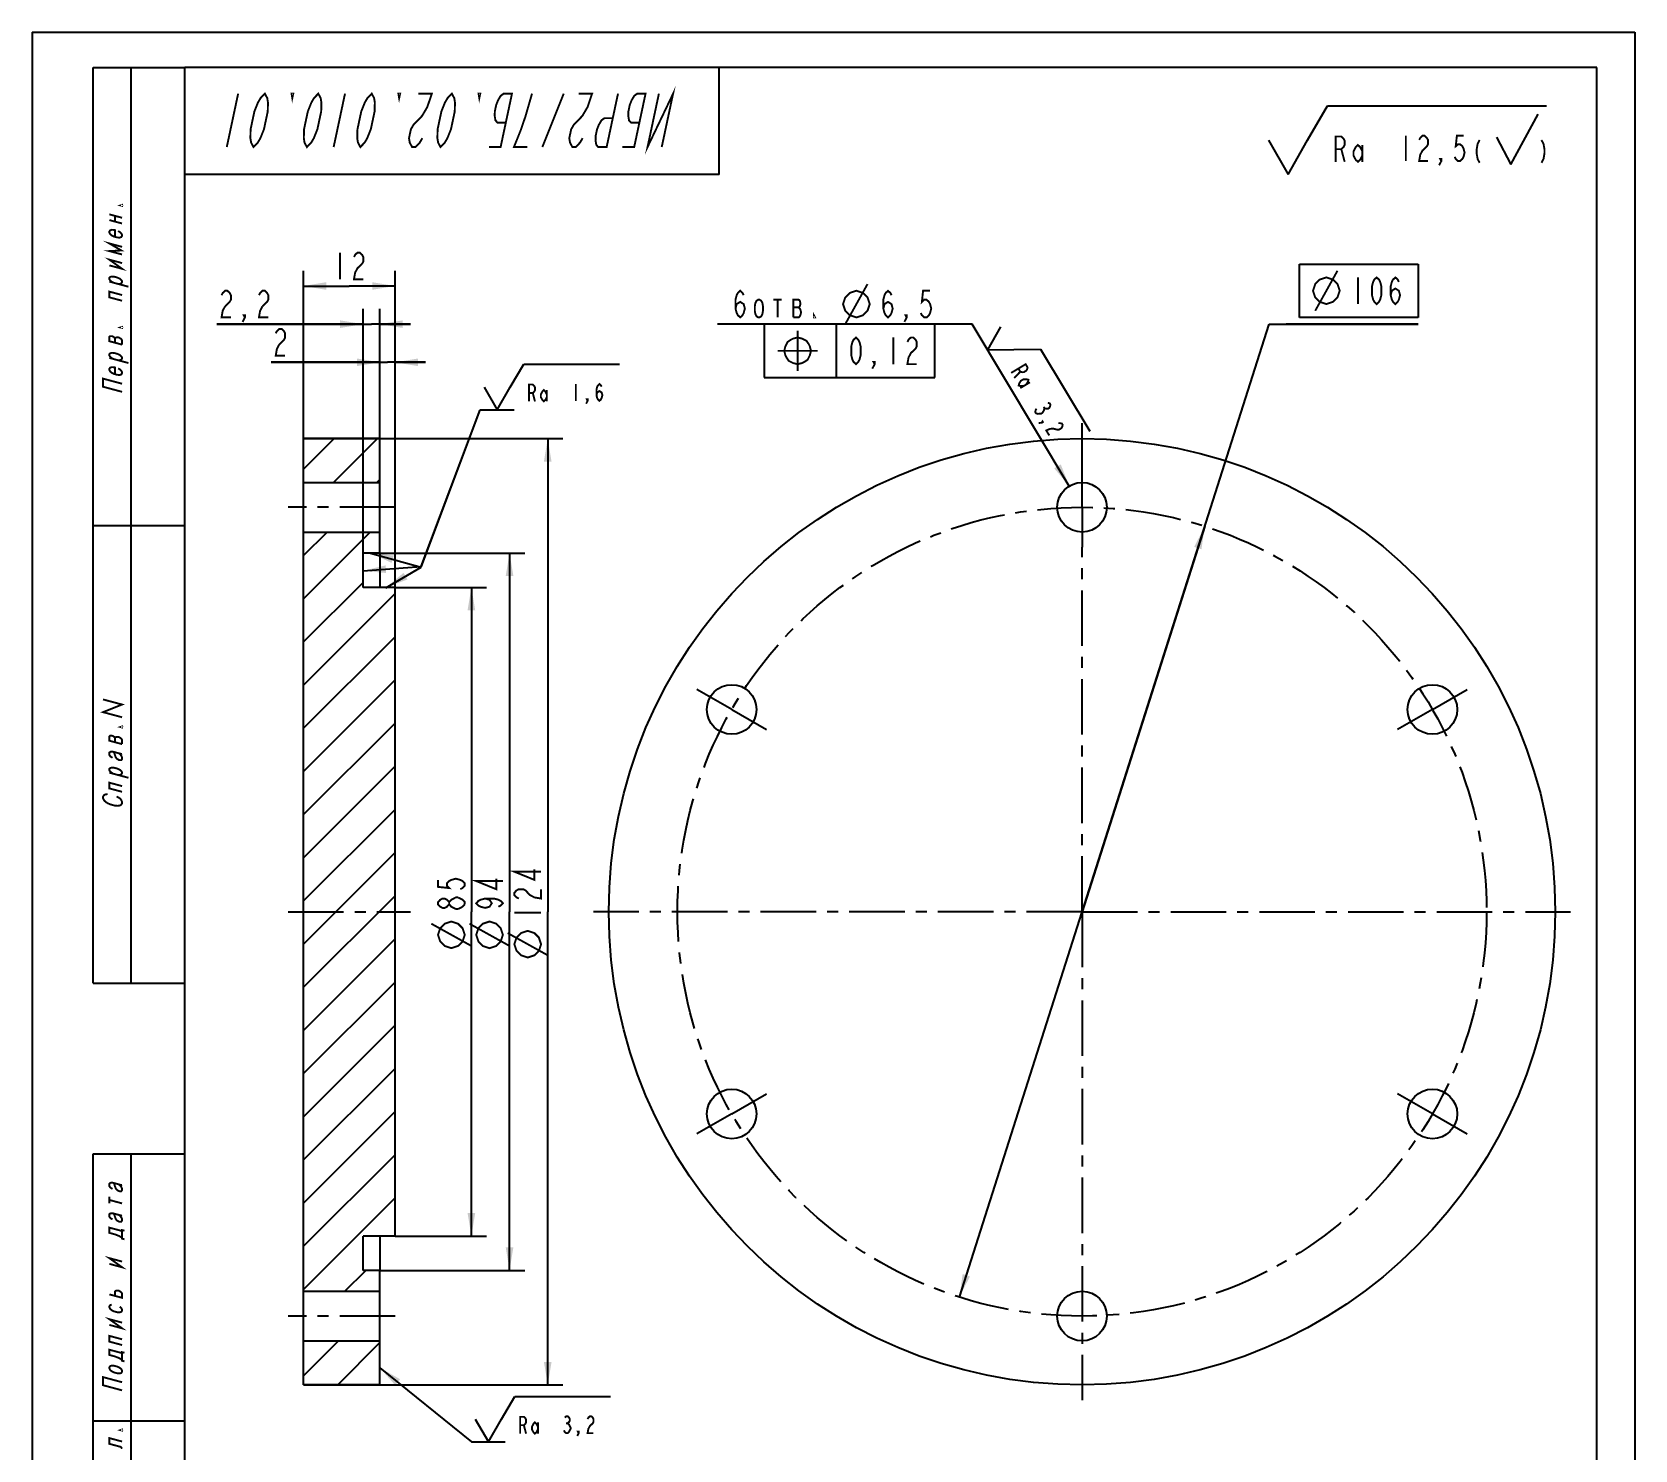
# Model space of a CAD drawing. Header units: millimetres. Extents: x 0 to 210, y 0 to 297.
# Drawn here: x 0 to 210, y 111.2 to 297 of the extents above; entities that cross this region are included whole.
import ezdxf

# ---------------------------------------------------------------- set-up
doc = ezdxf.new("R2010")
doc.units = ezdxf.units.MM
doc.header["$LTSCALE"] = 19.36
doc.linetypes.add('CENTER', pattern=[0.6, 0.375, -0.075, 0.075, -0.075])
doc.layers.get('0').update_dxf_attribs({"linetype": 'CONTINUOUS'})
for name, color, linetype in [('ALL_AXIS', 7, 'CONTINUOUS'), ('ALL_DIMENSIONS', 7, 'CONTINUOUS'), ('ALL_SURF_FIN', 7, 'CONTINUOUS')]:
    doc.layers.add(name, color=color, linetype=linetype)
doc.styles.get("Standard").update_dxf_attribs({"font": 'txt', "width": 0.7})
doc.dimstyles.new('DIMSTYLE_1', dxfattribs={"dimtxt": 3.5, "dimasz": 3, "dimexe": 0.18, "dimexo": 0.0625, "dimgap": 0.09, "dimtad": 1, "dimdsep": 46, "dimtxsty": 'STANDARD', "dimblk": '_FILLED', "dimblk1": '_FILLED', "dimblk2": '_FILLED', "dimcen": 0.09, "dimadec": 0, "dimazin": 0, "dimtp": 0.5, "dimtm": 0.5, "dimtfac": 1, "dimtofl": 0, "dimtmove": 0, "dimatfit": 3, "dimldrblk": '_FILLED', "dimfxl": 1, "dimtolj": 1, "dimarcsym": 0})
doc.dimstyles.new('DIMSTYLE_2', dxfattribs={"dimtxt": 3.5, "dimasz": 3, "dimexe": 0.18, "dimexo": 0.0625, "dimgap": 0.09, "dimtad": 1, "dimdsep": 46, "dimtxsty": 'STANDARD', "dimblk": '_FILLED', "dimblk1": '_FILLED', "dimblk2": '_FILLED', "dimcen": 0.09, "dimadec": 0, "dimazin": 0, "dimtp": 0.3, "dimtm": 0.3, "dimtfac": 1, "dimtofl": 0, "dimtmove": 0, "dimatfit": 3, "dimldrblk": '_FILLED', "dimfxl": 1, "dimtolj": 1, "dimarcsym": 0})
doc.dimstyles.new('DIMSTYLE_3', dxfattribs={"dimtxt": 3.5, "dimasz": 3, "dimexe": 0.18, "dimexo": 0.0625, "dimgap": 0.09, "dimtad": 1, "dimdsep": 46, "dimtxsty": 'STANDARD', "dimblk": '_FILLED', "dimblk1": '_FILLED', "dimblk2": '_FILLED', "dimcen": 0.09, "dimadec": 0, "dimazin": 0, "dimtp": 0.1, "dimtm": 0.1, "dimtfac": 1, "dimtofl": 0, "dimtmove": 0, "dimatfit": 3, "dimldrblk": '_FILLED', "dimfxl": 1, "dimtolj": 1, "dimarcsym": 0})
doc.dimstyles.new('DIMSTYLE_4', dxfattribs={"dimtxt": 3.5, "dimasz": 3, "dimexe": 0.18, "dimexo": 0.0625, "dimgap": 0.09, "dimtad": 1, "dimdsep": 46, "dimtxsty": 'STANDARD', "dimblk": '_FILLED', "dimblk1": '_FILLED', "dimblk2": '_FILLED', "dimcen": 0.09, "dimadec": 0, "dimazin": 0, "dimtp": 0.2, "dimtm": 0.2, "dimtfac": 1, "dimtofl": 0, "dimtmove": 0, "dimatfit": 3, "dimldrblk": '_FILLED', "dimfxl": 1, "dimtolj": 1, "dimarcsym": 0})
doc.dimstyles.new('DIMSTYLE_5', dxfattribs={"dimtxt": 3.5, "dimasz": 3, "dimexe": 0.18, "dimexo": 0.0625, "dimgap": 0.09, "dimtad": 1, "dimtih": 1, "dimtoh": 1, "dimdsep": 46, "dimtxsty": 'STANDARD', "dimblk": '_FILLED', "dimblk1": '_FILLED', "dimblk2": '_FILLED', "dimcen": 0.09, "dimadec": 0, "dimazin": 0, "dimtp": 0.2, "dimtm": 0.2, "dimtfac": 1, "dimtofl": 0, "dimtmove": 0, "dimatfit": 3, "dimldrblk": '_FILLED', "dimfxl": 1, "dimtolj": 1, "dimarcsym": 0})
doc.dimstyles.new('DIMSTYLE_6', dxfattribs={"dimtxt": 3.5, "dimasz": 3, "dimexe": 0.18, "dimexo": 0.0625, "dimgap": 0.09, "dimtad": 1, "dimtih": 1, "dimtoh": 1, "dimdsep": 46, "dimtxsty": 'STANDARD', "dimblk": '_FILLED', "dimblk1": '_FILLED', "dimblk2": '_FILLED', "dimcen": 0.09, "dimadec": 0, "dimazin": 0, "dimtp": 0.3, "dimtm": 0.3, "dimtfac": 1, "dimtofl": 0, "dimtmove": 0, "dimatfit": 3, "dimldrblk": '_FILLED', "dimfxl": 1, "dimtolj": 1, "dimarcsym": 0})
doc.dimstyles.new('DIMSTYLE_7', dxfattribs={"dimtxt": 3.5, "dimasz": 3, "dimexe": 0.18, "dimexo": 0.0625, "dimgap": 0.09, "dimtad": 1, "dimdec": 5, "dimdsep": 46, "dimtxsty": 'STANDARD', "dimblk": '_FILLED', "dimblk1": '_FILLED', "dimblk2": '_FILLED', "dimcen": 0.09, "dimadec": 0, "dimazin": 0, "dimtp": 0.1, "dimtm": 0.1, "dimtfac": 1, "dimtdec": 5, "dimtofl": 0, "dimtmove": 0, "dimatfit": 3, "dimldrblk": '_FILLED', "dimfxl": 1, "dimtolj": 1, "dimarcsym": 0})
doc.dimstyles.new('DIMSTYLE_8', dxfattribs={"dimtxt": 3.5, "dimasz": 3, "dimexe": 0.18, "dimexo": 0.0625, "dimgap": 0.09, "dimtad": 1, "dimdec": 5, "dimdsep": 46, "dimtxsty": 'STANDARD', "dimblk": '_FILLED', "dimblk1": '_FILLED', "dimblk2": '_FILLED', "dimcen": 0.09, "dimadec": 0, "dimazin": 0, "dimtp": 0.3, "dimtm": 0.3, "dimtfac": 1, "dimtdec": 5, "dimtofl": 0, "dimtmove": 0, "dimatfit": 3, "dimldrblk": '_FILLED', "dimfxl": 1, "dimtolj": 1, "dimarcsym": 0})
doc.dimstyles.get("Standard").update_dxf_attribs({"dimtxt": 3.5, "dimasz": 3, "dimexe": 0.18, "dimexo": 0.0625, "dimgap": 0.09, "dimtad": 1, "dimdec": 5, "dimdsep": 46, "dimtxsty": 'STANDARD', "dimblk": '_FILLED', "dimblk1": '_FILLED', "dimblk2": '_FILLED', "dimcen": 0.09, "dimadec": 0, "dimazin": 0, "dimtol": 1, "dimtp": 1e-05, "dimtm": 1e-05, "dimtfac": 1, "dimtdec": 5, "dimtofl": 0, "dimtmove": 0, "dimatfit": 3, "dimldrblk": '_FILLED', "dimfxl": 1, "dimtolj": 1, "dimarcsym": 0})

# ---------------------------------------------------------------- blocks, each defined once
blk = doc.blocks.new('_FILLED')
at = {"color": 0, "linetype": 'BYBLOCK'}
blk.add_solid([(0, 0), (-1, 0.167), (-1, -0.167)], dxfattribs=at)
blk = doc.blocks.new('*D0')
at = {"layer": 'ALL_DIMENSIONS', "color": 2, "linetype": 'CONTINUOUS'}
for p, q in [((35.56, 243.72), (69.56, 243.72)), ((67.56, 243.72), (67.56, 181.72)), ((67.56, 119.72), (67.56, 181.72)), ((35.56, 119.72), (69.56, 119.72))]:
    blk.add_line(p, q, dxfattribs=at)
at = {"layer": 'ALL_DIMENSIONS', "color": 2, "linetype": 'CONTINUOUS', "xscale": 3, "yscale": 3, "zscale": 3}
for p, rotation in [((67.56, 243.72), 90), ((67.56, 119.72), 270)]:
    blk.add_blockref('_FILLED', p, dxfattribs=dict(at, rotation=rotation))
blk = doc.blocks.new('*D1')
at = {"layer": 'ALL_DIMENSIONS', "color": 2, "linetype": 'CONTINUOUS'}
for p, q in [((47.56, 224.22), (59.56, 224.22)), ((57.56, 224.22), (57.56, 181.72)), ((57.56, 139.22), (57.56, 181.72)), ((47.56, 139.22), (59.56, 139.22))]:
    blk.add_line(p, q, dxfattribs=at)
at = {"layer": 'ALL_DIMENSIONS', "color": 2, "linetype": 'CONTINUOUS', "xscale": 3, "yscale": 3, "zscale": 3}
for p, rotation in [((57.56, 224.22), 90), ((57.56, 139.22), 270)]:
    blk.add_blockref('_FILLED', p, dxfattribs=dict(at, rotation=rotation))
blk = doc.blocks.new('*D2')
at = {"layer": 'ALL_DIMENSIONS', "color": 2, "linetype": 'CONTINUOUS'}
for p, q in [((43.36, 228.72), (43.36, 260.72)), ((45.56, 243.72), (45.56, 260.72)), ((43.36, 258.72), (24.21, 258.72)), ((24.21, 258.72), (44.46, 258.72)), ((49.56, 258.72), (44.46, 258.72)), ((45.56, 258.72), (49.56, 258.72))]:
    blk.add_line(p, q, dxfattribs=at)
at = {"layer": 'ALL_DIMENSIONS', "color": 2, "linetype": 'CONTINUOUS', "xscale": 3, "yscale": 3, "zscale": 3}
blk.add_blockref('_FILLED', (43.36, 258.72), dxfattribs=at)
at = {"layer": 'ALL_DIMENSIONS', "color": 2, "linetype": 'CONTINUOUS', "xscale": 3, "yscale": 3, "zscale": 3, "rotation": 180}
blk.add_blockref('_FILLED', (45.56, 258.72), dxfattribs=at)
blk = doc.blocks.new('*D3')
at = {"layer": 'ALL_DIMENSIONS', "color": 2, "linetype": 'CONTINUOUS'}
for p, q in [((35.56, 181.72), (35.56, 265.72)), ((47.56, 181.72), (47.56, 265.72)), ((35.56, 263.72), (41.56, 263.72)), ((47.56, 263.72), (41.56, 263.72))]:
    blk.add_line(p, q, dxfattribs=at)
at = {"layer": 'ALL_DIMENSIONS', "color": 2, "linetype": 'CONTINUOUS', "xscale": 3, "yscale": 3, "zscale": 3, "rotation": 180}
blk.add_blockref('_FILLED', (35.56, 263.72), dxfattribs=at)
at = {"layer": 'ALL_DIMENSIONS', "color": 2, "linetype": 'CONTINUOUS', "xscale": 3, "yscale": 3, "zscale": 3}
blk.add_blockref('_FILLED', (47.56, 263.72), dxfattribs=at)
blk = doc.blocks.new('*D4')
at = {"layer": 'ALL_DIMENSIONS', "color": 2, "linetype": 'CONTINUOUS'}
for p, q in [((120.02, 258.72), (89.8, 258.72)), ((123.17, 258.72), (120.02, 258.72)), ((135.89, 237.51), (123.17, 258.72))]:
    blk.add_line(p, q, dxfattribs=at)
at = {"layer": 'ALL_DIMENSIONS', "color": 2, "linetype": 'CONTINUOUS', "xscale": 3, "yscale": 3, "zscale": 3, "rotation": 300.9561703323}
blk.add_blockref('_FILLED', (135.89, 237.51), dxfattribs=at)
blk = doc.blocks.new('SYM_12_BL0', base_point=(131.87, 251.24))
at = {"layer": 'ALL_SURF_FIN', "color": 2, "linetype": 'CONTINUOUS'}
for p, q in [((126.86, 258.36), (125.19, 255.35)), ((125.19, 255.35), (128.63, 255.41)), ((128.63, 255.41), (132.1, 255.45)), ((132.1, 255.45), (138.56, 244.68))]:
    blk.add_line(p, q, dxfattribs=at)
at = {"layer": 'ALL_SURF_FIN', "color": 2, "linetype": 'CONTINUOUS', "const_width": 0.25}
for points in [[(128.27, 252.33), (130.17, 253.47), (130.42, 253.06), (130.36, 252.8), (130.25, 252.62), (129.93, 252.43), (129.72, 252.42), (129.47, 252.49), (129.22, 252.9)], [(129.47, 252.49), (128.67, 251.67)], [(129.94, 250.62), (129.52, 250.6), (129.26, 250.67), (129.32, 250.93), (129.54, 251.29), (129.86, 251.48), (130.27, 251.5), (130.53, 251.43), (130.47, 251.17), (130.25, 250.81)], [(130.73, 251.1), (129.46, 250.34)], [(133.07, 248.41), (133.32, 248.34), (133.42, 248.17), (133.36, 247.91), (133.26, 247.74), (133.1, 247.64), (132.89, 247.63), (132.63, 247.7), (132.57, 247.44), (132.47, 247.26), (132.36, 247.08), (132.2, 246.99), (131.99, 246.98), (131.78, 246.96), (131.52, 247.04), (131.43, 247.2), (131.48, 247.46), (131.59, 247.64)], [(132.53, 247.87), (132.63, 247.7)], [(132.27, 245.79), (132.38, 245.97), (132.43, 245.89), (132.27, 245.79), (131.86, 245.77)], [(134.45, 245.74), (134.66, 245.75), (134.92, 245.68), (135.02, 245.52), (134.96, 245.26), (134.85, 245.08), (134.53, 244.89), (134.33, 244.88), (134.07, 244.95), (133.81, 245.02), (133.39, 245), (132.87, 244.79), (133.27, 244.13)]]:
    blk.add_lwpolyline(points, dxfattribs=at)
blk = doc.blocks.new('*D5')
at = {"layer": 'ALL_DIMENSIONS', "color": 2, "linetype": 'CONTINUOUS'}
for p, q in [((137.56, 181.72), (162.07, 258.72)), ((162.07, 258.72), (181.59, 258.72)), ((181.59, 258.72), (164.32, 258.72)), ((153.64, 232.23), (137.56, 181.72)), ((121.49, 131.22), (137.56, 181.72))]:
    blk.add_line(p, q, dxfattribs=at)
at = {"layer": 'ALL_DIMENSIONS', "color": 2, "linetype": 'CONTINUOUS', "xscale": 3, "yscale": 3, "zscale": 3}
for p, rotation in [((153.64, 232.23), 72.3436304754), ((121.49, 131.22), 252.3436304754)]:
    blk.add_blockref('_FILLED', p, dxfattribs=dict(at, rotation=rotation))
blk = doc.blocks.new('*D6')
at = {"layer": 'ALL_DIMENSIONS', "color": 2, "linetype": 'CONTINUOUS'}
for p, q in [((45.56, 243.72), (45.56, 255.72)), ((47.56, 224.22), (47.56, 255.72)), ((45.56, 253.72), (31.31, 253.72)), ((31.31, 253.72), (46.56, 253.72)), ((51.56, 253.72), (46.56, 253.72)), ((47.56, 253.72), (51.56, 253.72))]:
    blk.add_line(p, q, dxfattribs=at)
at = {"layer": 'ALL_DIMENSIONS', "color": 2, "linetype": 'CONTINUOUS', "xscale": 3, "yscale": 3, "zscale": 3}
blk.add_blockref('_FILLED', (45.56, 253.72), dxfattribs=at)
at = {"layer": 'ALL_DIMENSIONS', "color": 2, "linetype": 'CONTINUOUS', "xscale": 3, "yscale": 3, "zscale": 3, "rotation": 180}
blk.add_blockref('_FILLED', (47.56, 253.72), dxfattribs=at)
blk = doc.blocks.new('*D7')
at = {"layer": 'ALL_DIMENSIONS', "color": 2, "linetype": 'CONTINUOUS'}
for p, q in [((45.56, 228.72), (64.56, 228.72)), ((62.56, 228.72), (62.56, 181.72)), ((62.56, 134.72), (62.56, 181.72)), ((45.56, 134.72), (64.56, 134.72))]:
    blk.add_line(p, q, dxfattribs=at)
at = {"layer": 'ALL_DIMENSIONS', "color": 2, "linetype": 'CONTINUOUS', "xscale": 3, "yscale": 3, "zscale": 3}
for p, rotation in [((62.56, 228.72), 90), ((62.56, 134.72), 270)]:
    blk.add_blockref('_FILLED', p, dxfattribs=dict(at, rotation=rotation))
blk = doc.blocks.new('SYM_2_BL1', base_point=(180.19, 282.84))
at = {"layer": 'ALL_SURF_FIN', "color": 2, "linetype": 'CONTINUOUS'}
for p, q in [((167.12, 282.82), (169.74, 287.32)), ((169.74, 287.32), (198.41, 287.32)), ((169.74, 287.32), (188.59, 287.32)), ((193.75, 279.65), (197.32, 286.26)), ((161.97, 282.82), (164.55, 278.35)), ((164.55, 278.35), (167.12, 282.82)), ((191.88, 283.24), (193.75, 279.65))]:
    blk.add_line(p, q, dxfattribs=at)
at = {"layer": 'ALL_SURF_FIN', "color": 2, "linetype": 'CONTINUOUS', "const_width": 0.25}
for points in [[(179.98, 283.41), (179.98, 280.09)], [(181.73, 282.86), (181.87, 283.13), (182.16, 283.41), (182.45, 283.41), (182.74, 283.13), (182.89, 282.86), (182.89, 282.3), (182.74, 282.03), (182.45, 281.75), (182.16, 281.47), (181.87, 280.92), (181.73, 280.09), (182.89, 280.09)], [(187.54, 283.41), (186.67, 283.41), (186.52, 282.03), (186.81, 282.3), (187.1, 282.3), (187.39, 282.03), (187.54, 281.75), (187.68, 281.2), (187.54, 280.64), (187.39, 280.37), (187.1, 280.09), (186.81, 280.09), (186.52, 280.37), (186.38, 280.64)], [(170.8, 279.99), (170.8, 283.31), (171.53, 283.31), (171.82, 283.03), (171.97, 282.75), (171.97, 282.2), (171.82, 281.92), (171.53, 281.65), (170.8, 281.65)], [(171.53, 281.65), (171.97, 279.99)], [(174.29, 280.82), (174, 280.26), (173.71, 279.99), (173.42, 280.26), (173.13, 280.82), (173.13, 281.37), (173.42, 281.92), (173.71, 282.2), (174, 281.92), (174.29, 281.37)], [(174.29, 282.2), (174.29, 279.99)], [(189.65, 282.85), (189.39, 282.36), (189.26, 281.61), (189.26, 281.11), (189.39, 280.36), (189.65, 279.87)], [(197.75, 282.85), (198.02, 282.36), (198.15, 281.61), (198.15, 281.11), (198.02, 280.36), (197.75, 279.87)], [(184.63, 280.09), (184.49, 280.37), (184.63, 280.37), (184.63, 280.09), (184.34, 279.54)]]:
    blk.add_lwpolyline(points, dxfattribs=at)
blk = doc.blocks.new('SF0_BL2', base_point=(67.85, 250.49))
at = {"layer": 'ALL_SURF_FIN', "color": 2, "linetype": 'CONTINUOUS'}
for p, q in [((62.66, 250.48), (64.41, 253.48)), ((64.41, 253.48), (76.97, 253.48)), ((59.22, 250.48), (60.94, 247.5)), ((60.94, 247.5), (62.66, 250.48)), ((58.73, 247.5), (63.16, 247.5))]:
    blk.add_line(p, q, dxfattribs=at)
at = {"layer": 'ALL_SURF_FIN', "color": 2, "linetype": 'CONTINUOUS', "const_width": 0.25}
for points in [[(65.11, 248.59), (65.11, 250.81), (65.6, 250.81), (65.79, 250.62), (65.89, 250.44), (65.89, 250.07), (65.79, 249.88), (65.6, 249.7), (65.11, 249.7)], [(67.44, 249.15), (67.25, 248.78), (67.05, 248.59), (66.86, 248.78), (66.66, 249.15), (66.66, 249.52), (66.86, 249.88), (67.05, 250.07), (67.25, 249.88), (67.44, 249.52)], [(67.44, 250.07), (67.44, 248.59)], [(71.24, 250.87), (71.24, 248.66)], [(73.95, 249.4), (74.04, 249.77), (74.33, 249.95), (74.62, 249.77), (74.72, 249.4), (74.62, 249.03), (74.53, 248.85), (74.33, 248.66), (74.14, 248.85), (74.04, 249.03), (73.95, 249.4), (73.95, 250.14), (74.04, 250.51), (74.14, 250.69), (74.33, 250.87), (74.53, 250.69), (74.62, 250.51)], [(65.6, 249.7), (65.89, 248.59)], [(72.78, 248.66), (72.69, 248.85), (72.78, 248.85), (72.78, 248.66), (72.59, 248.29)]]:
    blk.add_lwpolyline(points, dxfattribs=at)
blk = doc.blocks.new('SF1_BL3', base_point=(66.68, 115.22))
at = {"layer": 'ALL_SURF_FIN', "color": 2, "linetype": 'CONTINUOUS'}
for p, q in [((61.49, 115.21), (63.24, 118.21)), ((63.24, 118.21), (75.8, 118.21)), ((58.06, 115.21), (59.78, 112.23)), ((59.78, 112.23), (61.49, 115.21)), ((57.56, 112.23), (61.99, 112.23))]:
    blk.add_line(p, q, dxfattribs=at)
at = {"layer": 'ALL_SURF_FIN', "color": 2, "linetype": 'CONTINUOUS', "const_width": 0.25}
for points in [[(63.95, 113.32), (63.95, 115.53), (64.43, 115.53), (64.62, 115.35), (64.72, 115.16), (64.72, 114.8), (64.62, 114.61), (64.43, 114.43), (63.95, 114.43)], [(69.78, 115.42), (69.97, 115.6), (70.16, 115.6), (70.36, 115.42), (70.45, 115.23), (70.45, 115.05), (70.36, 114.86), (70.16, 114.68), (70.36, 114.49), (70.45, 114.31), (70.55, 114.13), (70.55, 113.94), (70.45, 113.76), (70.36, 113.57), (70.16, 113.39), (69.97, 113.39), (69.78, 113.57), (69.68, 113.76)], [(72.78, 115.23), (72.88, 115.42), (73.07, 115.6), (73.26, 115.6), (73.46, 115.42), (73.55, 115.23), (73.55, 114.86), (73.46, 114.68), (73.26, 114.49), (73.07, 114.31), (72.88, 113.94), (72.78, 113.39), (73.55, 113.39)], [(64.43, 114.43), (64.72, 113.32)], [(66.27, 113.87), (66.08, 113.5), (65.88, 113.32), (65.69, 113.5), (65.5, 113.87), (65.5, 114.24), (65.69, 114.61), (65.88, 114.8), (66.08, 114.61), (66.27, 114.24)], [(66.27, 114.8), (66.27, 113.32)], [(69.97, 114.68), (70.16, 114.68)], [(71.62, 113.39), (71.52, 113.57), (71.62, 113.57), (71.62, 113.39), (71.42, 113.02)]]:
    blk.add_lwpolyline(points, dxfattribs=at)

msp = doc.modelspace()

# ---------------------------------------------------------------- linework, layer by layer
at = {"color": 7, "linetype": 'CONTINUOUS'}
for p, q in [((0, 297), (0, 0)), ((0, 297), (210, 297)), ((210, 297), (210, 0)), ((8, 172.349899), (8, 292.349899)), ((8, 292.349899), (20, 292.349899)), ((13, 172.349899), (13, 292.349899)), ((90, 292.349899), (20, 292.349899)), ((20, 278.349899), (20, 292.349899)), ((20, 172.349899), (20, 292.349899)), ((20, 5), (20, 292.349899)), ((205, 292.349899), (20, 292.349899)), ((90, 278.349899), (90, 292.349899)), ((205, 5), (205, 292.349899)), ((90, 278.349899), (20, 278.349899)), ((35.561963, 237.973449), (35.561963, 243.723449)), ((45.561963, 243.723449), (35.561963, 243.723449)), ((45.561963, 237.973449), (45.561963, 243.723449)), ((35.561963, 237.973449), (45.561963, 237.973449)), ((8, 232.349899), (20, 232.349899)), ((35.561963, 131.973449), (35.561963, 231.473449)), ((35.561963, 231.473449), (45.561963, 231.473449)), ((45.561963, 228.723449), (45.561963, 231.473449)), ((43.361963, 224.223449), (43.361963, 228.723449)), ((45.561963, 228.723449), (43.361963, 228.723449)), ((47.561963, 224.223449), (43.361963, 224.223449)), ((47.561963, 139.223449), (47.561963, 224.223449)), ((8, 172.349899), (20, 172.349899)), ((8, 5), (8, 150)), ((8, 150), (20, 150)), ((13, 5), (13, 150)), ((20, 5), (20, 150)), ((47.561963, 139.223449), (43.361963, 139.223449)), ((43.361963, 134.723449), (43.361963, 139.223449)), ((45.561963, 134.723449), (43.361963, 134.723449)), ((45.561963, 131.973449), (45.561963, 134.723449)), ((35.561963, 131.973449), (45.561963, 131.973449)), ((35.561963, 125.473449), (45.561963, 125.473449)), ((35.561963, 119.723449), (35.561963, 125.473449)), ((45.561963, 119.723449), (45.561963, 125.473449)), ((45.561963, 119.723449), (35.561963, 119.723449)), ((8, 115), (20, 115))]:
    msp.add_line(p, q, dxfattribs=at)
at = {"color": 2, "linetype": 'CONTINUOUS'}
for p, q in [((35.561963, 239.697097), (39.588315, 243.723449)), ((39.495169, 237.973449), (45.245169, 243.723449)), ((45.152023, 237.973449), (45.561963, 238.383388)), ((35.561963, 228.383388), (38.652023, 231.473449)), ((35.561963, 222.726534), (44.308878, 231.473449)), ((35.561963, 217.06968), (43.361963, 224.86968)), ((35.561963, 211.412826), (47.561963, 223.412826)), ((35.561963, 205.755971), (47.561963, 217.755971)), ((35.561963, 200.099117), (47.561963, 212.099117)), ((35.561963, 194.442263), (47.561963, 206.442263)), ((35.561963, 188.785409), (47.561963, 200.785409)), ((35.561963, 183.128554), (47.561963, 195.128554)), ((35.561963, 177.4717), (47.561963, 189.4717)), ((35.561963, 171.814846), (47.561963, 183.814846)), ((35.561963, 166.157992), (47.561963, 178.157992)), ((35.561963, 160.501137), (47.561963, 172.501137)), ((35.561963, 154.844283), (47.561963, 166.844283)), ((35.561963, 149.187429), (47.561963, 161.187429)), ((35.561963, 143.530575), (47.561963, 155.530575)), ((35.561963, 137.87372), (47.561963, 149.87372)), ((35.561963, 132.216866), (47.561963, 144.216866)), ((40.9754, 131.973449), (43.7254, 134.723449)), ((35.561963, 120.903158), (40.132254, 125.473449)), ((40.039108, 119.723449), (45.561963, 125.246303))]:
    msp.add_line(p, q, dxfattribs=at)
at = {"color": 2, "linetype": 'CONTINUOUS', "const_width": 0.25}
for points in [[(82.496481, 281.928088), (83.984371, 288.928084), (80.637105, 281.928088), (82.124995, 288.928084)], [(25.512109, 281.928088), (26.999999, 288.928084)], [(30.499997, 288.928084), (30.813508, 288.344762), (30.908265, 287.761418), (30.879035, 286.594752), (30.383068, 284.26142), (29.916342, 283.094754), (29.573591, 282.511432), (29.012107, 281.928088), (28.698597, 282.511432), (28.60384, 283.094754), (28.633069, 284.26142), (29.129036, 286.594752), (29.595763, 287.761418), (29.938514, 288.344762), (30.499997, 288.928084)], [(33.999995, 288.928084), (34.218749, 288.928084), (34.094763, 288.344762), (33.999995, 288.928084)], [(37.500004, 288.928084), (37.813504, 288.344762), (37.908271, 287.761418), (37.879031, 286.594752), (37.383064, 284.26142), (36.916338, 283.094754), (36.573598, 282.511432), (36.012104, 281.928088), (35.698593, 282.511432), (35.603836, 283.094754), (35.633065, 284.26142), (36.129032, 286.594752), (36.59577, 287.761418), (36.93851, 288.344762), (37.500004, 288.928084)], [(39.512102, 281.928088), (41.000002, 288.928084)], [(44.5, 288.928084), (44.813511, 288.344762), (44.908268, 287.761418), (44.879038, 286.594752), (44.383071, 284.26142), (43.916334, 283.094754), (43.573594, 282.511432), (43.0121, 281.928088), (42.6986, 282.511432), (42.603832, 283.094754), (42.633072, 284.26142), (43.129039, 286.594752), (43.595766, 287.761418), (43.938506, 288.344762), (44.5, 288.928084)], [(47.999998, 288.928084), (48.218752, 288.928084), (48.094755, 288.344762), (47.999998, 288.928084)], [(51.135084, 283.094754), (50.792344, 282.511432), (50.23085, 281.928088), (49.793353, 281.928088), (49.479842, 282.511432), (49.385085, 283.094754), (49.633068, 284.26142), (49.975809, 284.844764), (50.537303, 285.428086), (51.098797, 286.01143), (51.784277, 287.178096), (52.375001, 288.928084), (50.625002, 288.928084)], [(55.000005, 288.928084), (55.313505, 288.344762), (55.408272, 287.761418), (55.379032, 286.594752), (54.883065, 284.26142), (54.416339, 283.094754), (54.073599, 282.511432), (53.512104, 281.928088), (53.198594, 282.511432), (53.103837, 283.094754), (53.133066, 284.26142), (53.629033, 286.594752), (54.095771, 287.761418), (54.438511, 288.344762), (55.000005, 288.928084)], [(58.500003, 288.928084), (58.718746, 288.928084), (58.59476, 288.344762), (58.500003, 288.928084)], [(62.069052, 285.136436), (60.975304, 285.136436), (60.709177, 285.428086), (60.61442, 286.01143), (60.62904, 286.594752), (60.81502, 287.469768), (61.048383, 288.05309), (61.391134, 288.636434), (61.781247, 288.928084), (62.874995, 288.928084), (61.387105, 281.928088), (59.85585, 281.928088)], [(65.499999, 288.928084), (64.661292, 286.01143), (64.070568, 284.26142), (63.603842, 283.094754), (63.137104, 281.928088), (64.887104, 281.928088)], [(69.656248, 288.928084), (66.855856, 281.928088)], [(72.135083, 283.094754), (71.792343, 282.511432), (71.230859, 281.928088), (70.793352, 281.928088), (70.479841, 282.511432), (70.385084, 283.094754), (70.633067, 284.26142), (70.975808, 284.844764), (71.537302, 285.428086), (72.098796, 286.01143), (72.784276, 287.178096), (73.375, 288.928084), (71.625001, 288.928084)], [(76.083675, 285.719758), (74.989927, 285.719758), (74.599803, 285.428086), (74.257063, 284.844764), (74.023699, 284.26142), (73.837709, 283.386426), (73.823089, 282.803082), (73.917846, 282.21976), (74.183983, 281.928088), (75.277731, 281.928088), (76.765621, 288.928084)], [(79.569053, 285.136436), (78.475305, 285.136436), (78.209178, 285.428086), (78.114421, 286.01143), (78.12903, 286.594752), (78.315021, 287.469768), (78.548384, 288.05309), (78.891124, 288.636434), (79.281248, 288.928084), (80.374996, 288.928084), (78.887106, 281.928088), (77.355851, 281.928088)], [(10.127428, 273.108988), (11.794094, 272.662393)], [(10.856597, 272.163611), (10.856597, 272.913609)], [(11.794094, 274.349904), (11.794094, 274.224908), (11.58576, 274.280725), (11.794094, 274.349904)], [(10.127428, 272.35899), (11.794094, 271.912395)], [(11.273259, 270.926949), (11.481593, 270.808635), (11.689927, 270.627801), (11.794094, 270.412398), (11.794094, 270.287402), (11.689927, 270.127816), (11.481593, 270.058637), (11.169098, 270.079863), (10.75243, 270.191518), (10.439929, 270.33774), (10.231595, 270.518574), (10.127428, 270.733977), (10.127428, 270.858973), (10.231595, 271.01858), (10.439929, 271.087738), (10.75243, 271.066512), (10.856597, 271.038604), (10.856597, 270.163609)], [(11.794094, 267.849893), (10.127428, 268.296488), (11.689927, 268.377807), (10.127428, 269.296479), (11.794094, 268.849904)], [(10.127428, 266.421482), (11.794094, 265.974908), (10.127428, 267.17148), (11.794094, 266.724906)], [(10.648263, 264.156922), (10.439929, 264.275258), (10.231595, 264.45607), (10.127428, 264.608975), (10.127428, 264.79649), (10.231595, 264.893578), (10.439929, 264.962758), (10.75243, 264.94151), (11.169098, 264.829877), (11.481593, 264.683633), (11.689927, 264.50282), (11.794094, 264.349895), (11.794094, 264.224898), (11.689927, 264.065313), (11.481593, 263.996133), (11.273259, 263.989451)], [(10.127428, 264.296484), (12.62743, 263.626602)], [(11.794094, 261.78741), (10.127428, 262.233984), (10.127428, 262.983982), (11.794094, 262.537408)], [(11.794094, 258.34991), (11.794094, 258.224893), (11.58576, 258.28073), (11.794094, 258.34991)], [(11.794094, 256.037396), (10.127428, 256.483971), (10.127428, 257.046475), (10.231595, 257.143562), (10.439929, 257.150244), (10.544096, 257.122336), (10.75243, 257.004021), (10.856597, 256.851096), (10.856597, 256.288592)], [(11.794094, 256.037396), (11.794094, 256.5999), (11.689927, 256.752805), (11.58576, 256.843232), (11.377426, 256.961547), (11.273259, 256.989455), (11.064931, 256.982773), (10.960764, 256.948184), (10.856597, 256.851096)], [(10.648263, 254.156934), (10.439929, 254.275248), (10.231595, 254.456061), (10.127428, 254.608986), (10.127428, 254.79648), (10.231595, 254.893568), (10.439929, 254.962748), (10.75243, 254.941521), (11.169098, 254.829867), (11.481593, 254.683623), (11.689927, 254.502811), (11.794094, 254.349906), (11.794094, 254.22491), (11.689927, 254.065303), (11.481593, 253.996123), (11.273259, 253.989463)], [(10.127428, 254.296475), (12.62743, 253.626613)], [(11.273259, 252.926953), (11.481593, 252.808639), (11.689927, 252.627805), (11.794094, 252.412402), (11.794094, 252.287406), (11.689927, 252.12782), (11.481593, 252.058641), (11.169098, 252.079867), (10.75243, 252.191521), (10.439929, 252.337744), (10.231595, 252.518578), (10.127428, 252.73398), (10.127428, 252.858977), (10.231595, 253.018563), (10.439929, 253.087742), (10.75243, 253.066516), (10.856597, 253.038607), (10.856597, 252.163592)], [(11.794094, 249.849896), (9.294097, 250.519779), (9.294097, 251.582268), (11.794094, 250.912406)], [(11.794094, 207.204057), (9.294097, 207.873939), (11.794094, 208.870729), (9.294097, 209.540611)], [(11.794094, 205.995732), (11.794094, 205.870736), (11.58576, 205.926553), (11.794094, 205.995732)], [(11.794094, 203.68324), (10.127428, 204.129814), (10.127428, 204.692318), (10.231595, 204.789406), (10.439929, 204.796088), (10.544096, 204.76818), (10.75243, 204.649844), (10.856597, 204.496939), (10.856597, 203.934436)], [(11.794094, 203.68324), (11.794094, 204.245723), (11.689927, 204.398648), (11.58576, 204.489055), (11.377426, 204.607369), (11.273259, 204.635299), (11.064931, 204.628617), (10.960764, 204.594027), (10.856597, 204.496939)], [(10.544096, 201.893162), (10.335762, 202.011498), (10.231595, 202.101904), (10.127428, 202.254809), (10.127428, 202.56732), (10.231595, 202.664408), (10.335762, 202.698998), (10.544096, 202.70568), (11.689927, 202.398646), (11.794094, 202.433236)], [(10.648263, 202.67775), (10.75243, 202.587344), (10.856597, 202.246945), (10.960764, 201.969023), (11.064931, 201.816119), (11.169098, 201.725691), (11.377426, 201.607377), (11.481593, 201.579469), (11.689927, 201.58615), (11.794094, 201.745736), (11.794094, 201.93323), (11.689927, 202.148654), (11.58576, 202.301559), (11.377426, 202.482371)], [(10.648263, 199.802754), (10.439929, 199.92109), (10.231595, 200.101902), (10.127428, 200.254807), (10.127428, 200.442322), (10.231595, 200.53941), (10.439929, 200.60859), (10.75243, 200.587342), (11.169098, 200.475709), (11.481593, 200.329465), (11.689927, 200.148652), (11.794094, 199.995727), (11.794094, 199.87073), (11.689927, 199.711145), (11.481593, 199.641965), (11.273259, 199.635283)], [(10.127428, 199.942316), (12.62743, 199.272434)], [(11.794094, 197.433242), (10.127428, 197.879816), (10.127428, 198.629814), (11.794094, 198.18324)], [(9.919094, 197.123137), (9.71076, 197.116455), (9.502431, 197.047275), (9.398264, 196.950187), (9.294097, 196.790602), (9.294097, 196.603107), (9.398264, 196.387705), (9.502431, 196.234779), (9.71076, 196.053967), (9.919094, 195.935631), (10.231595, 195.789408), (10.856597, 195.621938), (11.169098, 195.600711), (11.377426, 195.607371), (11.58576, 195.676551), (11.689927, 195.773639), (11.794094, 195.933225), (11.794094, 196.12074), (11.689927, 196.336143), (11.58576, 196.489047), (11.377426, 196.669881), (11.064931, 196.816104)], [(10.544096, 145.397441), (10.335762, 145.515756), (10.231595, 145.606173), (10.127428, 145.759077), (10.127428, 146.071578), (10.231595, 146.168666), (10.335762, 146.203256), (10.544096, 146.209937), (11.689927, 145.902915), (11.794094, 145.937505)], [(10.648263, 146.182029), (10.75243, 146.091612), (10.856597, 145.751203), (10.960764, 145.473292), (11.064931, 145.320377), (11.169098, 145.229971), (11.377426, 145.111646), (11.481593, 145.083737), (11.689927, 145.090408), (11.794094, 145.250005), (11.794094, 145.437499), (11.689927, 145.652912), (11.58576, 145.805827), (11.377426, 145.98665)], [(10.127428, 143.509083), (10.127428, 144.384077)], [(10.127428, 143.94658), (11.794094, 143.499995)], [(10.544096, 141.397437), (10.335762, 141.515763), (10.231595, 141.606169), (10.127428, 141.759084), (10.127428, 142.071585), (10.231595, 142.168673), (10.335762, 142.203263), (10.544096, 142.209934), (11.689927, 141.902911), (11.794094, 141.937501)], [(10.648263, 142.182025), (10.75243, 142.091608), (10.856597, 141.751199), (10.960764, 141.473288), (11.064931, 141.320384), (11.169098, 141.229967), (11.377426, 141.111642), (11.481593, 141.083733), (11.689927, 141.090415), (11.794094, 141.250001), (11.794094, 141.437495), (11.689927, 141.652908), (11.58576, 141.805823), (11.377426, 141.986646)], [(11.794094, 138.999996), (11.58576, 139.118321), (11.377426, 139.236646), (10.856597, 139.438707), (10.127428, 139.634086), (10.127428, 140.321586), (11.794094, 139.875001)], [(12.106595, 138.791265), (11.794094, 138.875), (11.794094, 139.999997), (12.106595, 139.916262)], [(10.127428, 135.571584), (11.794094, 135.124999), (10.127428, 136.321582), (11.794094, 135.874997)], [(10.127428, 131.57158), (11.794094, 131.124995), (11.794094, 131.687499), (11.689927, 131.840414), (11.58576, 131.93082), (11.377426, 132.049146), (11.273259, 132.077054), (11.064931, 132.070383), (10.960764, 132.035793), (10.856597, 131.938705), (10.856597, 131.376201)], [(10.439929, 130.237852), (10.231595, 130.168672), (10.127428, 130.009086), (10.127428, 129.884079), (10.231595, 129.668666), (10.439929, 129.487843), (10.75243, 129.341609), (11.169098, 129.229966), (11.481593, 129.208739), (11.689927, 129.277908), (11.794094, 129.437505), (11.794094, 129.562501), (11.689927, 129.777914), (11.481593, 129.958737)], [(10.127428, 127.571587), (11.794094, 127.125002), (10.127428, 128.321585), (11.794094, 127.875)], [(11.794094, 124.937495), (10.127428, 125.38408), (10.127428, 126.134078), (11.794094, 125.687504)], [(11.794094, 123.000002), (11.58576, 123.118327), (11.377426, 123.236642), (10.856597, 123.438702), (10.127428, 123.634081), (10.127428, 124.321581), (11.794094, 123.874996)], [(12.106595, 122.791271), (11.794094, 122.874995), (11.794094, 124.000003), (12.106595, 123.916268)], [(10.75243, 121.341612), (10.439929, 121.487846), (10.231595, 121.668669), (10.127428, 121.884082), (10.127428, 122.009078), (10.231595, 122.168675), (10.439929, 122.237844), (10.75243, 122.216617), (11.169098, 122.104963), (11.481593, 121.958729), (11.689927, 121.777906), (11.794094, 121.562504), (11.794094, 121.437497), (11.689927, 121.277911), (11.481593, 121.208731), (11.169098, 121.229969), (10.75243, 121.341612)], [(11.794094, 118.999998), (9.294097, 119.66987), (9.294097, 120.732369), (11.794094, 120.062497)], [(11.794094, 113.854168), (11.794094, 113.729172), (11.58576, 113.784988), (11.794094, 113.854168)], [(11.794094, 111.354171), (11.689927, 111.507075), (11.58576, 111.597492), (11.481593, 111.6254), (10.127428, 111.98825), (10.127428, 112.738248), (11.794094, 112.291663)]]:
    msp.add_lwpolyline(points, dxfattribs=at)
at = {"layer": 'ALL_AXIS', "color": 7, "linetype": 'CENTER'}
for p, q in [((137.560706, 239.973449), (137.560706, 245.723449)), ((137.560706, 234.723449), (137.560706, 239.973449)), ((47.561963, 234.723449), (33.561963, 234.723449)), ((137.560706, 234.723449), (137.560706, 229.473449)), ((137.560706, 181.723449), (137.560706, 229.473449)), ((91.66136, 208.223449), (87.114726, 210.848449)), ((183.460053, 208.223449), (188.006686, 210.848449)), ((91.66136, 208.223449), (96.207993, 205.598449)), ((183.460053, 208.223449), (178.913419, 205.598449)), ((33.561963, 181.723449), (49.561963, 181.723449)), ((137.560706, 181.723449), (73.560706, 181.723449)), ((137.560706, 181.723449), (137.560706, 117.723449)), ((137.560706, 181.723449), (201.560706, 181.723449)), ((91.66136, 155.223449), (96.207993, 157.848449)), ((183.460053, 155.223449), (178.913419, 157.848449)), ((91.66136, 155.223449), (87.114726, 152.598449)), ((183.460053, 155.223449), (188.006686, 152.598449)), ((47.561963, 128.723449), (33.561963, 128.723449))]:
    msp.add_line(p, q, dxfattribs=at)
at = {"layer": 'ALL_AXIS', "color": 7, "linetype": 'CONTINUOUS'}
for p, q in [((35.561963, 231.473952), (35.561963, 237.972946)), ((45.561963, 231.473952), (45.561963, 237.972946)), ((45.561963, 228.723449), (45.561963, 224.223449)), ((47.561963, 139.223449), (43.361963, 139.223449)), ((45.561963, 139.223449), (45.561963, 134.723449)), ((35.561963, 125.473952), (35.561963, 131.972946)), ((45.561963, 125.473952), (45.561963, 131.972946)), ((45.561963, 119.723449), (35.561963, 119.723449))]:
    msp.add_line(p, q, dxfattribs=at)
for centre, radius in [((137.560706, 181.723449), 62), ((137.560706, 234.723449), 3.25), ((91.66136, 208.223449), 3.25), ((183.460053, 208.223449), 3.25), ((91.66136, 155.223449), 3.25), ((183.460053, 155.223449), 3.25), ((137.560706, 128.723449), 3.25)]:
    msp.add_circle(centre, radius, dxfattribs=at)
at = {"layer": 'ALL_AXIS', "color": 7, "linetype": 'CENTER'}
msp.add_circle((137.560706, 181.723449), 53, dxfattribs=at)
at = {"layer": 'ALL_DIMENSIONS', "color": 2, "linetype": 'CONTINUOUS'}
for p, q in [((166.069949, 259.598449), (166.069949, 266.598449)), ((166.069949, 266.598449), (181.586616, 266.598449)), ((181.586616, 266.598449), (181.586616, 259.598449)), ((95.924392, 258.723449), (95.924392, 251.723449)), ((118.266058, 258.723449), (95.924392, 258.723449)), ((105.403558, 251.723449), (105.403558, 258.723449)), ((118.266058, 251.723449), (118.266058, 258.723449)), ((181.586616, 259.598449), (166.069949, 259.598449)), ((95.924392, 251.723449), (118.266058, 251.723449))]:
    msp.add_line(p, q, dxfattribs=at)
at = {"layer": 'ALL_DIMENSIONS', "color": 2, "linetype": 'CONTINUOUS', "const_width": 0.25}
for points in [[(40.336962, 268.098445), (40.336962, 264.598447)], [(43.246333, 266.640107), (42.633835, 266.056785), (42.327586, 265.473441), (42.174467, 264.598447), (43.399463, 264.598447)], [(42.174467, 267.515123), (42.327586, 267.806773), (42.633835, 268.098445), (42.940084, 268.098445), (43.246333, 267.806773), (43.399463, 267.515123), (43.399463, 266.931779), (43.246333, 266.640107)], [(167.819947, 263.098451), (168.111619, 263.973445), (168.694941, 264.556789), (169.569957, 264.848439), (170.444951, 264.556789), (171.028273, 263.973445), (171.319945, 263.098451), (171.028273, 262.223457), (170.444951, 261.640113), (169.569957, 261.348441), (168.694941, 261.640113), (168.111619, 262.223457), (167.819947, 263.098451)], [(168.111619, 260.473447), (171.028273, 265.723455)], [(173.711607, 264.848439), (173.711607, 261.348441)], [(176.161621, 261.348441), (175.855361, 261.640113), (175.702242, 261.931785), (175.549123, 262.515107), (175.549123, 263.681773), (175.702242, 264.265117), (175.855361, 264.556789), (176.161621, 264.848439), (176.467859, 264.556789), (176.621, 264.265117), (176.774119, 263.681773), (176.774119, 262.515107), (176.621, 261.931785), (176.467859, 261.640113), (176.161621, 261.348441)], [(177.999115, 262.515107), (178.152234, 263.098451), (178.611613, 263.390123), (179.070992, 263.098451), (179.224111, 262.515107), (179.070992, 261.931785), (178.917873, 261.640113), (178.611613, 261.348441), (178.305375, 261.640113), (178.152234, 261.931785), (177.999115, 262.515107), (177.999115, 263.681773), (178.152234, 264.265117), (178.305375, 264.556789), (178.611613, 264.848439), (178.917873, 264.556789), (179.070992, 264.265117)], [(24.824459, 262.515107), (24.977589, 262.806779), (25.283838, 263.098451), (25.590087, 263.098451), (25.896336, 262.806779), (26.049466, 262.515107), (26.049466, 261.931785), (25.896336, 261.640113), (25.283838, 261.056791)], [(29.724465, 262.515107), (29.877584, 262.806779), (30.183833, 263.098451), (30.490093, 263.098451), (30.796342, 262.806779), (30.949461, 262.515107), (30.949461, 261.931785), (30.796342, 261.640113), (30.183833, 261.056791)], [(92.161894, 260.765119), (92.315013, 261.348441), (92.774392, 261.640113), (93.233771, 261.348441), (93.38689, 260.765119), (93.233771, 260.181775), (93.080641, 259.890125), (92.774392, 259.598453), (92.468143, 259.890125), (92.315013, 260.181775), (92.161894, 260.765119), (92.161894, 261.931785), (92.315013, 262.515107), (92.468143, 262.806779), (92.774392, 263.098451), (93.080641, 262.806779), (93.233771, 262.515107)], [(106.249392, 261.348441), (106.541063, 262.223457), (107.124396, 262.806779), (107.999391, 263.098451), (108.874396, 262.806779), (109.457729, 262.223457), (109.7494, 261.348441), (109.457729, 260.473447), (108.874396, 259.890125), (107.999391, 259.598453), (107.124396, 259.890125), (106.541063, 260.473447), (106.249392, 261.348441)], [(106.541063, 258.723459), (109.457729, 263.973445)], [(111.528564, 260.765119), (111.681684, 261.348441), (112.141063, 261.640113), (112.600441, 261.348441), (112.753561, 260.765119), (112.600441, 260.181775), (112.447301, 259.890125), (112.141063, 259.598453), (111.834803, 259.890125), (111.681684, 260.181775), (111.528564, 260.765119), (111.528564, 261.931785), (111.681684, 262.515107), (111.834803, 262.806779), (112.141063, 263.098451), (112.447301, 262.806779), (112.600441, 262.515107)], [(117.653566, 263.098451), (116.734809, 263.098451), (116.581689, 261.640113), (116.887928, 261.931785), (117.194187, 261.931785), (117.500426, 261.640113), (117.653566, 261.348441), (117.806686, 260.765119), (117.653566, 260.181775), (117.500426, 259.890125), (117.194187, 259.598453), (116.887928, 259.598453), (116.581689, 259.890125), (116.428549, 260.181775)], [(25.283838, 261.056791), (24.977589, 260.473447), (24.824459, 259.598453), (26.049466, 259.598453)], [(30.183833, 261.056791), (29.877584, 260.473447), (29.724465, 259.598453), (30.949461, 259.598453)], [(94.688456, 261.056791), (94.765016, 261.494277), (94.918146, 261.785949), (95.147824, 261.931785), (95.300954, 261.931785), (95.530644, 261.785949), (95.683763, 261.494277), (95.760333, 261.056791), (95.760333, 260.473447), (95.683763, 260.035939), (95.530644, 259.744289), (95.300954, 259.598453), (95.147824, 259.598453), (94.918146, 259.744289), (94.765016, 260.035939), (94.688456, 260.473447), (94.688456, 261.056791)], [(97.138459, 261.931785), (98.210325, 261.931785)], [(97.674387, 261.931785), (97.674387, 259.598453)], [(99.741581, 259.598453), (99.741581, 261.931785), (100.430639, 261.931785), (100.583769, 261.785949), (100.660328, 261.494277), (100.660328, 261.348441), (100.583769, 261.056791), (100.430639, 260.910955), (99.741581, 260.910955)], [(99.741581, 259.598453), (100.430639, 259.598453), (100.583769, 259.744289), (100.660328, 259.890125), (100.736888, 260.181775), (100.736888, 260.327611), (100.660328, 260.619283), (100.583769, 260.765119), (100.430639, 260.910955)], [(27.88696, 259.598453), (27.733841, 259.890125), (27.88696, 259.890125), (27.88696, 259.598453), (27.580711, 259.015109)], [(102.574393, 259.598453), (102.421263, 259.598453), (102.421263, 259.890125), (102.574393, 259.598453)], [(114.591055, 259.598453), (114.437936, 259.890125), (114.591055, 259.890125), (114.591055, 259.598453), (114.284816, 259.015109)], [(31.924465, 257.515113), (32.077584, 257.806785), (32.383833, 258.098457), (32.690093, 258.098457), (32.996342, 257.806785), (33.149461, 257.515113), (33.149461, 256.931791), (32.996342, 256.640119), (32.383833, 256.056775)], [(98.549392, 255.223439), (98.695228, 254.640117), (98.841063, 254.348445), (99.132725, 253.910959), (99.716058, 253.619287), (100.299391, 253.473451), (100.882724, 253.619287), (101.174396, 253.765123), (101.611893, 254.056773), (101.903554, 254.640117), (102.04939, 255.223439), (101.903554, 255.806783), (101.757729, 256.098455), (101.466057, 256.535941), (100.882724, 256.827613), (100.299391, 256.973449), (99.716058, 256.827613), (99.424396, 256.681777), (98.986889, 256.390105), (98.695228, 255.806783), (98.549392, 255.223439)], [(100.299391, 252.598457), (100.299391, 257.848443)], [(107.941061, 253.473451), (107.634812, 253.765123), (107.481682, 254.056773), (107.328563, 254.640117), (107.328563, 255.806783), (107.481682, 256.390105), (107.634812, 256.681777), (107.941061, 256.973449), (108.24731, 256.681777), (108.400429, 256.390105), (108.553559, 255.806783), (108.553559, 254.640117), (108.400429, 254.056773), (108.24731, 253.765123), (107.941061, 253.473451)], [(112.841066, 256.973449), (112.841066, 253.473451)], [(114.678561, 256.390105), (114.83168, 256.681777), (115.137939, 256.973449), (115.444178, 256.973449), (115.750438, 256.681777), (115.903557, 256.390105), (115.903557, 255.806783), (115.750438, 255.515111), (115.444178, 255.223439), (115.137939, 254.931789), (114.83168, 254.348445), (114.678561, 253.473451), (115.903557, 253.473451)], [(32.383833, 256.056775), (32.077584, 255.473453), (31.924465, 254.598459), (33.149461, 254.598459)], [(97.674387, 255.223439), (102.924395, 255.223439)], [(110.391053, 253.473451), (110.237934, 253.765123), (110.391053, 253.765123), (110.391053, 253.473451), (110.084814, 252.890107)], [(66.686968, 186.966162), (63.186959, 186.966162), (65.811963, 185.894285), (65.811963, 187.2724)], [(53.18696, 185.894285), (53.18696, 184.975527), (54.645298, 184.822408), (54.353626, 185.128668), (54.353626, 185.434906), (54.645298, 185.741166), (54.936959, 185.894285), (55.520292, 186.047404), (56.103625, 185.894285), (56.395297, 185.741166), (56.686958, 185.434906), (56.686958, 185.128668), (56.395297, 184.822408), (56.103625, 184.669289)], [(61.686963, 185.741166), (58.186965, 185.741166), (60.811958, 184.669289), (60.811958, 186.047404)], [(54.645298, 182.678654), (54.353626, 182.372416), (54.061965, 182.219275), (53.770293, 182.219275), (53.478632, 182.372416), (53.18696, 182.678654), (53.18696, 182.984914), (53.478632, 183.291152), (53.770293, 183.444293), (54.061965, 183.444293), (54.353626, 183.291152), (54.645298, 182.984914)], [(55.520292, 182.066156), (54.936959, 182.372416), (54.645298, 182.678654), (54.645298, 182.984914), (54.936959, 183.291152), (55.520292, 183.597412)], [(55.520292, 183.597412), (55.811964, 183.597412)], [(55.811964, 183.597412), (56.395297, 183.291152), (56.686958, 182.984914), (56.686958, 182.678654)], [(56.686958, 182.678654), (56.395297, 182.372416), (55.811964, 182.066156)], [(59.353631, 183.444293), (59.936964, 183.291152), (60.228625, 182.831773), (59.936964, 182.372416), (59.353631, 182.219275), (58.770298, 182.372416), (58.478626, 182.525535), (58.186965, 182.831773), (58.478626, 183.138033), (58.770298, 183.291152), (59.353631, 183.444293), (60.520297, 183.444293), (61.10363, 183.291152), (61.395291, 183.138033), (61.686963, 182.831773), (61.395291, 182.525535), (61.10363, 182.372416)], [(63.770292, 183.444293), (63.478631, 183.597412), (63.186959, 183.90365), (63.186959, 184.20991), (63.478631, 184.516148), (63.770292, 184.669289), (64.353625, 184.669289), (64.645297, 184.516148)], [(64.645297, 184.516148), (65.22863, 183.90365), (65.811963, 183.597412), (66.686968, 183.444293), (66.686968, 184.669289)], [(55.811964, 182.066156), (55.520292, 182.066156)], [(63.186959, 181.606777), (66.686968, 181.606777)], [(57.561963, 177.231785), (52.311966, 180.14845)], [(54.936959, 176.940113), (54.061965, 177.231785), (53.478632, 177.815118), (53.18696, 178.690112), (53.478632, 179.565117), (54.061965, 180.14845), (54.936959, 180.440111), (55.811964, 180.14845), (56.395297, 179.565117), (56.686958, 178.690112), (56.395297, 177.815118), (55.811964, 177.231785), (54.936959, 176.940113)], [(62.561968, 177.231785), (57.31196, 180.14845)], [(59.936964, 176.940113), (59.061959, 177.231785), (58.478626, 177.815118), (58.186965, 178.690112), (58.478626, 179.565117), (59.061959, 180.14845), (59.936964, 180.440111), (60.811958, 180.14845), (61.395291, 179.565117), (61.686963, 178.690112), (61.395291, 177.815118), (60.811958, 177.231785), (59.936964, 176.940113)], [(67.561962, 176.006778), (62.311965, 178.923454)], [(64.936958, 175.715117), (64.061964, 176.006778), (63.478631, 176.590111), (63.186959, 177.465116), (63.478631, 178.340121), (64.061964, 178.923454), (64.936958, 179.215115), (65.811963, 178.923454), (66.395296, 178.340121), (66.686968, 177.465116), (66.395296, 176.590111), (65.811963, 176.006778), (64.936958, 175.715117)]]:
    msp.add_lwpolyline(points, dxfattribs=at)

# ---------------------------------------------------------------- block references
at = {"layer": 'ALL_SURF_FIN', "color": 2, "linetype": 'CONTINUOUS'}
for name, p in [('SYM_2_BL1', (180.19057, 282.838918)), ('SYM_12_BL0', (131.873594, 251.242226)), ('SF0_BL2', (67.850074, 250.493909)), ('SF1_BL3', (66.682214, 115.220741))]:
    msp.add_blockref(name, p, dxfattribs=at)

# ---------------------------------------------------------------- dimensions: what is measured, and where the dimension line sits
at = {"layer": 'ALL_DIMENSIONS', "color": 2, "linetype": 'CONTINUOUS'}
for base, p1, p2, dimstyle, picture, middle in [((47.561963, 263.723449), (35.561963, 181.723449), (47.561963, 181.723449), 'DIMSTYLE_4', '*D3', (39.111963, 264.598449)), ((45.561963, 258.723449), (43.361963, 228.723449), (45.561963, 243.723449), 'DIMSTYLE_3', '*D2', (24.211963, 259.598449)), ((47.561963, 253.723449), (45.561963, 243.723449), (47.561963, 224.223449), 'DIMSTYLE_7', '*D6', (31.311963, 254.598449))]:
    dim = msp.add_linear_dim(base=base, p1=p1, p2=p2, dimstyle=dimstyle, dxfattribs=at)
    dim.commit()
    dim.dimension.update_dxf_attribs({"geometry": picture, "text_midpoint": middle, "dimtype": 160})
dim = msp.add_diameter_dim_2p(p1=(153.636005, 232.226763), p2=(121.485407, 131.220135), dimstyle='DIMSTYLE_6', dxfattribs=at)
dim.commit()
dim.dimension.update_dxf_attribs({"geometry": '*D5', "text_midpoint": (167.819949, 261.348449), "dimtype": 163})
dim = msp.add_diameter_dim_2p(p1=(135.888964, 237.510522), p2=(139.232448, 231.936376), text='6отв. <>', dimstyle='DIMSTYLE_5', dxfattribs=at)
dim.commit()
dim.dimension.update_dxf_attribs({"geometry": '*D4', "text_midpoint": (91.549392, 259.598449), "dimtype": 163})
for base, p1, p2, angle, dimstyle, picture, middle in [((67.561963, 243.723449), (35.561963, 119.723449), (35.561963, 243.723449), 90, 'DIMSTYLE_1', '*D0', (66.686963, 175.715116)), ((62.561963, 134.723449), (45.561963, 228.723449), (45.561963, 134.723449), 270, 'DIMSTYLE_8', '*D7', (61.686963, 176.940116)), ((57.561963, 224.223449), (47.561963, 139.223449), (47.561963, 224.223449), 90, 'DIMSTYLE_2', '*D1', (56.686963, 176.940116))]:
    dim = msp.add_linear_dim(base=base, p1=p1, p2=p2, angle=angle, text='%%c<>', dimstyle=dimstyle, dxfattribs=at)
    dim.commit()
    dim.dimension.update_dxf_attribs({"geometry": picture, "text_midpoint": middle, "dimtype": 160})

# ---------------------------------------------------------------- leaders
at = {"layer": 'ALL_SURF_FIN', "color": 2, "linetype": 'CONTINUOUS'}
for points in [[(43.361963, 226.39049), (50.959275, 226.946299), (58.729823, 247.503893)], [(44.356158, 228.723449), (50.959275, 226.882087), (58.729823, 247.503893)], [(46.336028, 224.185193), (50.959275, 226.882087), (58.729823, 247.503893)], [(45.561963, 121.957752), (57.561963, 112.230724)]]:
    msp.add_leader(points, dimstyle='STANDARD', override={"dimtad": 0}, dxfattribs=at)

doc.saveas('drawing.dxf')
